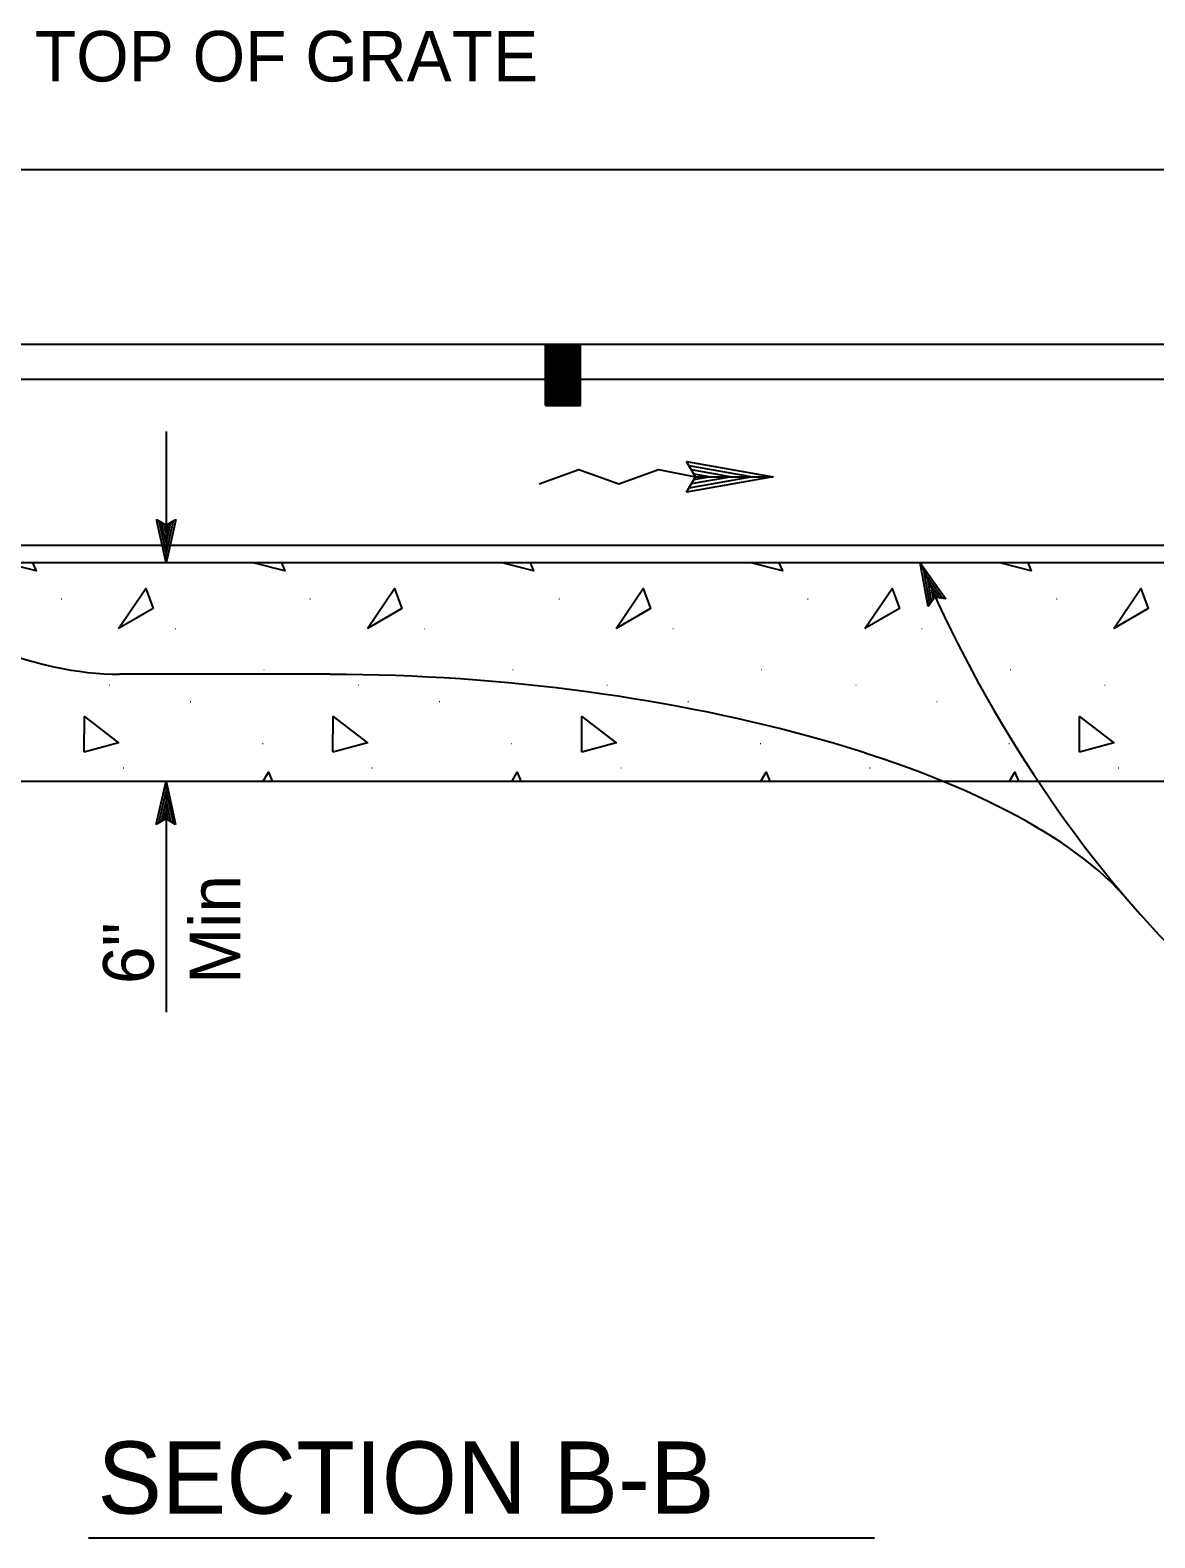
# Model space of a CAD drawing. Extents: x -893 to 867, y -474 to 712.
# Drawn here: x -517.9 to -362.2, y 110.3 to 319.1 of the extents above; entities that cross this region are included whole.
import ezdxf

# ---------------------------------------------------------------- set-up
doc = ezdxf.new("R2010")
doc.units = 0
for name, color, linetype in [('36 Drainage', 7, 'Continuous'), ('56 Stage 3 Anno', 7, 'Continuous'), ('57 Undefined', 7, 'Continuous'), ('60 Nongeo Data', 7, 'Continuous')]:
    doc.layers.add(name, color=color, linetype=linetype)

msp = doc.modelspace()

# ---------------------------------------------------------------- linework, layer by layer
at = {"layer": '36 Drainage'}
for points in [[(-517.55, 245.34), (-517.08, 244.2), (-521.44, 245.34)], [(-483.1, 245.34), (-482.63, 244.2), (-486.99, 245.34)], [(-448.65, 245.34), (-448.18, 244.2), (-452.54, 245.34)], [(-414.2, 245.34), (-413.73, 244.2), (-418.09, 245.34)], [(-379.75, 245.34), (-379.28, 244.2), (-383.64, 245.34)], [(-485.62, 215.09), (-484.89, 216.32), (-484.39, 215.09)], [(-451.17, 215.09), (-450.44, 216.32), (-449.94, 215.09)], [(-416.71, 215.09), (-415.99, 216.32), (-415.49, 215.09)], [(-382.26, 215.09), (-381.54, 216.32), (-381.04, 215.09)]]:
    msp.add_lwpolyline(points, dxfattribs=at)
for points in [[(-505.66, 236.23), (-501.89, 241.76), (-500.88, 238.99)], [(-471.2, 236.23), (-467.44, 241.76), (-466.43, 238.99)], [(-436.75, 236.23), (-432.99, 241.76), (-431.98, 238.99)], [(-402.3, 236.23), (-398.54, 241.76), (-397.53, 238.99)], [(-367.85, 236.23), (-364.08, 241.76), (-363.08, 238.99)], [(-510.42, 219.09), (-510.38, 224.04), (-505.66, 220.39)], [(-475.97, 219.09), (-475.93, 224.04), (-471.2, 220.39)], [(-441.52, 219.09), (-441.48, 224.04), (-436.75, 220.39)], [(-372.61, 219.09), (-372.57, 224.04), (-367.85, 220.39)]]:
    msp.add_lwpolyline(points, close=True, dxfattribs=at)
at = {"layer": '56 Stage 3 Anno'}
for p, q in [((-499.08, 263.5), (-499.08, 245.34)), ((-499.08, 245.34), (-500.41, 251.34)), ((-500.41, 251.34), (-500.41, 251.34)), ((-500.41, 251.34), (-499.08, 250.54)), ((-499.08, 246.73), (-500.05, 251.11)), ((-499.08, 248.11), (-499.7, 250.93)), ((-499.07, 249.49), (-499.34, 250.7)), ((-499.08, 250.54), (-497.74, 251.34)), ((-497.74, 251.34), (-499.08, 245.34)), ((-498.09, 251.13), (-499.08, 246.72)), ((-498.45, 250.89), (-499.08, 248.11)), ((-498.8, 250.72), (-499.07, 249.49)), ((-497.74, 251.34), (-497.74, 251.34)), ((-499.08, 245.34), (-499.08, 245.34)), ((-393.54, 239.29), (-394.63, 245.34)), ((-394.63, 245.34), (-394.63, 245.34)), ((-394.63, 245.34), (-391.08, 240.32)), ((-393.3, 239.63), (-394.09, 244.07)), ((-394.09, 244.06), (-391.5, 240.4)), ((-393.06, 239.98), (-393.56, 242.79)), ((-393.56, 242.79), (-391.89, 240.43)), ((-392.62, 240.55), (-393.54, 239.29)), ((-392.81, 240.28), (-393.03, 241.52)), ((-393.03, 241.52), (-392.31, 240.51)), ((-391.08, 240.32), (-392.62, 240.55)), ((-391.08, 240.32), (-391.08, 240.32)), ((-393.54, 239.29), (-393.54, 239.29)), ((-476.37, 229.89), (-505.5, 229.89)), ((-500.42, 209.09), (-499.08, 215.09)), ((-499.08, 215.09), (-499.08, 183.12)), ((-499.08, 215.09), (-499.08, 215.09)), ((-499.08, 215.09), (-497.75, 209.09)), ((-500.06, 209.31), (-499.08, 213.71)), ((-499.07, 213.7), (-498.11, 209.33)), ((-499.7, 209.54), (-499.08, 212.33)), ((-499.36, 209.72), (-499.08, 210.95)), ((-499.08, 212.33), (-498.45, 209.5)), ((-499.08, 210.95), (-498.81, 209.74)), ((-499.08, 209.89), (-500.42, 209.09)), ((-500.42, 209.09), (-500.42, 209.09)), ((-497.75, 209.09), (-499.08, 209.89)), ((-497.75, 209.09), (-497.75, 209.09))]:
    msp.add_line(p, q, dxfattribs=at)
for centre, major_axis, ratio, start_param, end_param in [((-538.32, 286.25), (-49.58, 50.45), 0.506896, 1.920848, 2.675914), ((-351.33, 241.53), (-42.57, 70.91), 0.446947, 1.25664, 2.881263), ((-459.59, 193.88), (-98.31, 7.29), 0.358669, 3.474756, 4.91052)]:
    msp.add_ellipse(centre, major_axis=major_axis, ratio=ratio, start_param=start_param, end_param=end_param, dxfattribs=at)
at = {"layer": '57 Undefined'}
msp.add_line((-509.79, 110.3), (-400.96, 110.3), dxfattribs=at)
at = {"layer": '60 Nongeo Data'}
for p, q in [((-788.96, 299.8), (-123.43, 299.8)), ((-788.96, 275.6), (-123.43, 275.6)), ((-446.52, 267.12), (-446.52, 275.6)), ((-446.4, 267.12), (-446.4, 275.6)), ((-446.28, 267.12), (-446.28, 275.6)), ((-446.16, 267.12), (-446.16, 275.6)), ((-446.04, 267.12), (-446.04, 275.6)), ((-445.91, 267.12), (-445.91, 275.6)), ((-445.79, 267.12), (-445.79, 275.6)), ((-445.67, 267.12), (-445.67, 275.6)), ((-445.55, 267.12), (-445.55, 275.6)), ((-445.43, 267.12), (-445.43, 275.6)), ((-445.31, 267.12), (-445.31, 275.6)), ((-445.19, 267.12), (-445.19, 275.6)), ((-445.07, 267.12), (-445.07, 275.6)), ((-444.95, 267.12), (-444.95, 275.6)), ((-444.83, 267.12), (-444.83, 275.6)), ((-444.71, 267.12), (-444.71, 275.6)), ((-444.58, 267.12), (-444.58, 275.6)), ((-444.46, 267.12), (-444.46, 275.6)), ((-444.34, 267.12), (-444.34, 275.6)), ((-444.22, 267.12), (-444.22, 275.6)), ((-444.1, 267.12), (-444.1, 275.6)), ((-443.98, 267.12), (-443.98, 275.6)), ((-443.86, 267.12), (-443.86, 275.6)), ((-443.74, 267.12), (-443.74, 275.6)), ((-443.62, 267.12), (-443.62, 275.6)), ((-443.49, 267.12), (-443.49, 275.6)), ((-443.37, 267.12), (-443.37, 275.6)), ((-443.25, 267.12), (-443.25, 275.6)), ((-443.13, 267.12), (-443.13, 275.6)), ((-443.01, 267.12), (-443.01, 275.6)), ((-442.89, 267.12), (-442.89, 275.6)), ((-442.77, 267.12), (-442.77, 275.6)), ((-442.65, 267.12), (-442.65, 275.6)), ((-442.53, 267.12), (-442.53, 275.6)), ((-442.41, 267.12), (-442.41, 275.6)), ((-442.28, 267.12), (-442.28, 275.6)), ((-442.16, 267.12), (-442.16, 275.6)), ((-442.04, 267.12), (-442.04, 275.6)), ((-441.92, 267.12), (-441.92, 275.6)), ((-441.8, 267.12), (-441.8, 275.6)), ((-441.68, 267.12), (-441.68, 275.6)), ((-704.51, 270.76), (-123.43, 270.76)), ((-446.52, 267.12), (-441.68, 267.12)), ((-427.01, 259.37), (-415, 257.25)), ((-425.78, 257.25), (-427.01, 259.37)), ((-415, 257.25), (-427.01, 255.13)), ((-427.01, 255.13), (-425.78, 257.25)), ((-426.68, 258.81), (-417.87, 257.25)), ((-417.87, 257.25), (-426.68, 255.69)), ((-426.35, 258.24), (-420.72, 257.25)), ((-420.72, 257.25), (-426.35, 256.26)), ((-426.02, 257.67), (-423.64, 257.25)), ((-423.64, 257.25), (-426.02, 256.83)), ((-704.51, 247.76), (-123.43, 247.76)), ((-123.43, 245.34), (-705.46, 245.34)), ((-728.46, 215.09), (-123.43, 215.09))]:
    msp.add_line(p, q, dxfattribs=at)
msp.add_lwpolyline([(-447.4, 256.26), (-441.9, 258.24), (-436.4, 256.26), (-430.9, 258.24), (-425.78, 257.25), (-415, 257.25)], dxfattribs=at)

# ---------------------------------------------------------------- texts
at = {"layer": '36 Drainage'}
for p in [(-513.74, 240.24), (-479.29, 240.24), (-444.84, 240.24), (-410.39, 240.24), (-375.93, 240.24), (-497.95, 236.1), (-463.5, 236.1), (-429.05, 236.1), (-394.6, 236.1), (-485.7, 230.42), (-451.25, 230.42), (-416.8, 230.42), (-382.35, 230.42), (-507.08, 228.31), (-472.63, 228.31), (-438.18, 228.31), (-403.73, 228.31), (-369.28, 228.31), (-495.86, 226.03), (-461.41, 226.03), (-426.96, 226.03), (-392.51, 226.03), (-485.86, 220.2), (-451.41, 220.2), (-416.96, 220.2), (-382.51, 220.2), (-505.17, 216.84), (-470.72, 216.84), (-436.27, 216.84), (-401.82, 216.84), (-367.37, 216.84)]:
    msp.add_text('.', height=1.02, dxfattribs=at).set_placement(p)
at = {"layer": '57 Undefined'}
for s, height, p in [('TOP OF GRATE', 7, (-517.24, 311.99)), ('SECTION B-B', 10, (-508.57, 113.65))]:
    msp.add_text(s, height=height, dxfattribs=at).set_placement(p)
for s, p in [('Min', (-488.8, 187)), ('6"', (-500.8, 187))]:
    msp.add_text(s, height=7, rotation=90, dxfattribs=at).set_placement(p)

doc.saveas('drawing.dxf')
